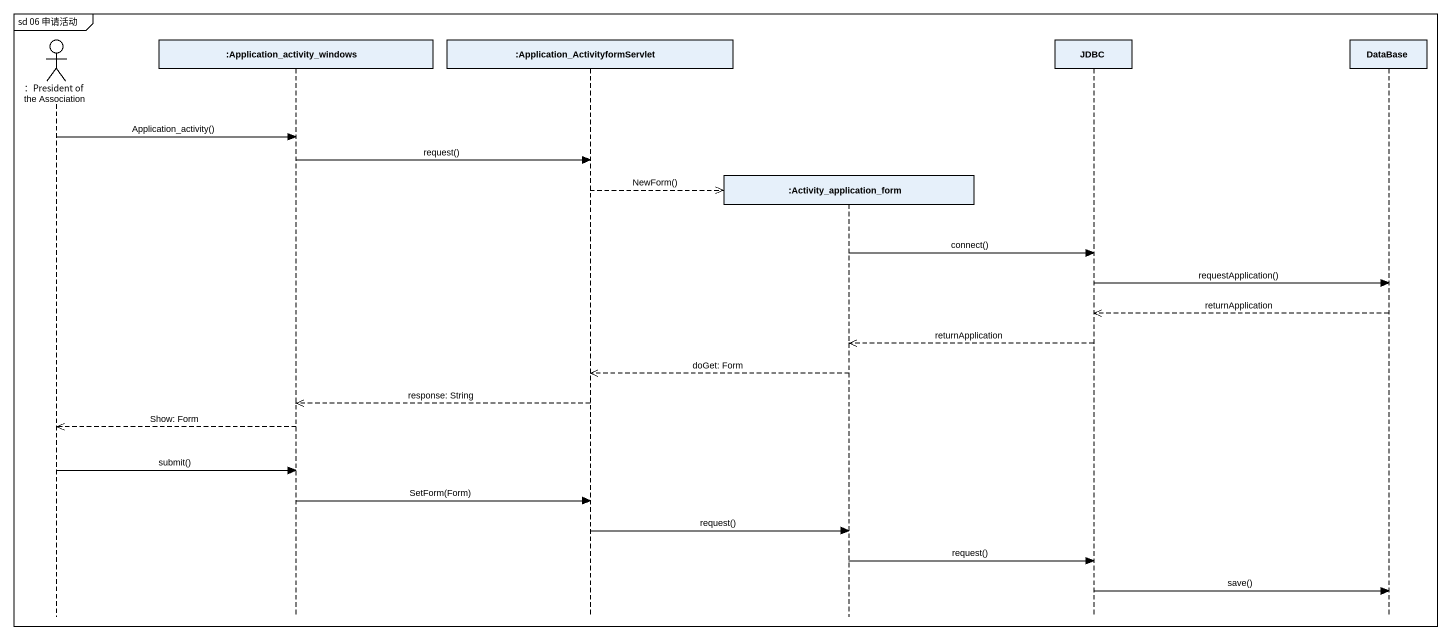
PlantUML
@startuml
mainframe sd 06 申请活动
hide footbox
actor "：President of the Association" as President_of_the_Association
participant ":Application_activity_windows" as Application_activity_windows
participant ":Application_ActivityformServlet" as Application
participant ":Activity_application_form" as Activity_application_form
participant JDBC
participant "DataBase" as DataBase_

President_of_the_Association -> Application_activity_windows : Application_activity()
Application_activity_windows -> Application : request()
Application -->> Activity_application_form ** : NewForm()
Activity_application_form -> JDBC : connect()
JDBC -> DataBase_ : requestApplication()
DataBase_ -->> JDBC : returnApplication
JDBC -->> Activity_application_form : returnApplication
Activity_application_form -->> Application : doGet: Form
Application -->> Application_activity_windows : response: String
Application_activity_windows -->> President_of_the_Association : Show: Form
President_of_the_Association -> Application_activity_windows : submit()
Application_activity_windows -> Application : SetForm(Form)
Application -> Activity_application_form : request()
Activity_application_form -> JDBC : request()
JDBC -> DataBase_ : save()
@enduml
